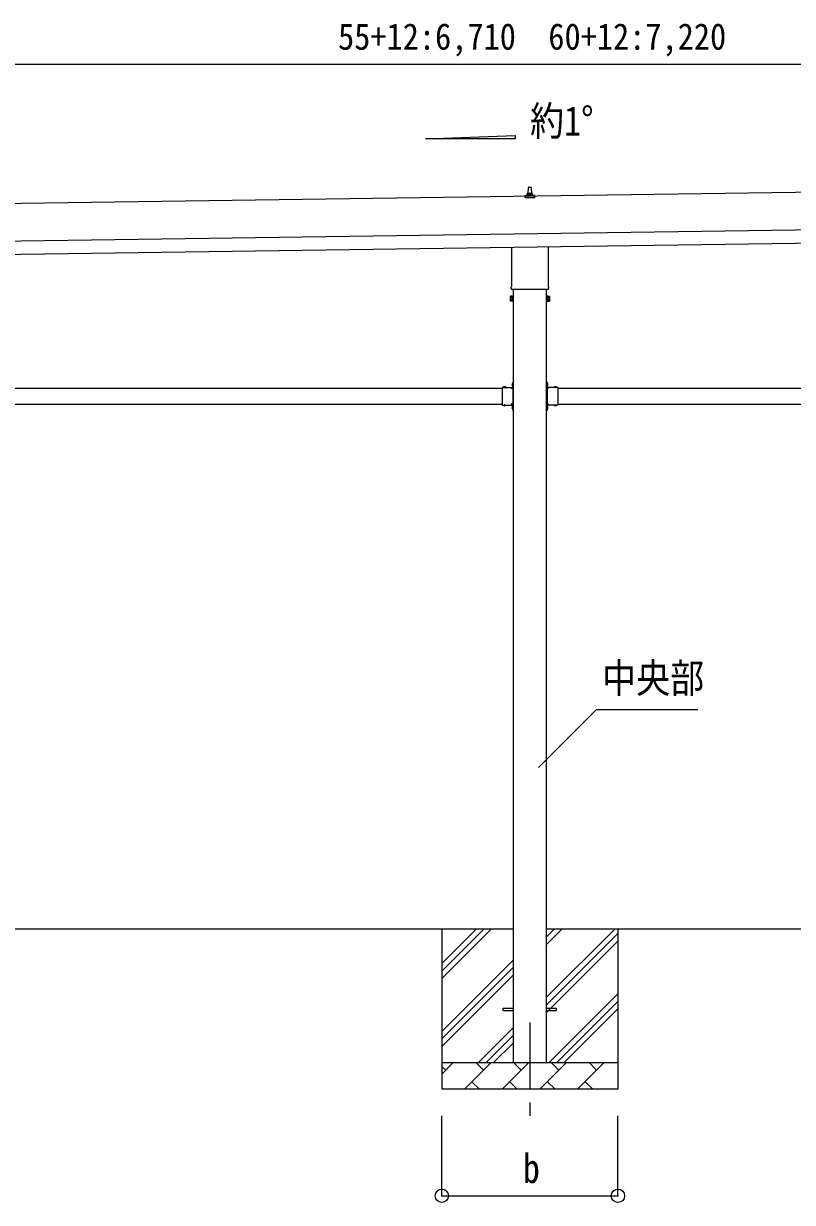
# Model space of a CAD drawing. Units: millimetres, scale not verified. Extents: x -88263 to 14131, y -29850 to 9646.
# Drawn here: x 3918 to 6799, y -704 to 3715 of the extents above; entities that cross this region are included whole.
import ezdxf
from ezdxf.enums import TextEntityAlignment as Align

# ---------------------------------------------------------------- set-up
doc = ezdxf.new("R2010")
doc.units = ezdxf.units.MM
doc.header["$LTSCALE"] = 50
doc.header["$PDMODE"] = 32
doc.header["$PDSIZE"] = 50
doc.linetypes.add('CHAIN1', pattern=[8, 5, -1, 1, -1])
doc.linetypes.add('USER8', pattern=[4, 3, -1])
for name, color, linetype, lineweight in [('0-2_建具', 4, 'Continuous', 9), ('0-4_設備', 7, 'Continuous', 9), ('0-6_手摺', 5, 'Continuous', 5), ('0-7_ハッチ', 7, 'Continuous', 9)]:
    doc.layers.add(name, color=color, linetype=linetype, lineweight=lineweight)
doc.styles.add('ＭＳ ゴシック', font='')
doc.styles.get('ＭＳ ゴシック').set_extended_font_data('MS Gothic')

msp = doc.modelspace()

# ---------------------------------------------------------------- linework, layer by layer
at = {"layer": '0-2_建具'}
for p, q in [((8112.21, 3099.72), (2237.26, 3015.8)), ((5808.98, 3076.9), (5809.71, 3100.42)), ((5810.71, 3101.4), (5819.25, 3101.4)), ((5820.25, 3100.42), (5820.98, 3076.9)), ((5796.73, 3061.4), (5796.73, 3069.11)), ((5833.23, 3061.4), (5796.73, 3061.4)), ((5797.11, 3069.9), (5832.85, 3069.9)), ((5797.49, 3070.08), (5804.22, 3071.71)), ((5804.6, 3071.9), (5825.36, 3071.9)), ((5804.98, 3072.68), (5804.98, 3076.9)), ((5805.98, 3076.9), (5823.98, 3076.9)), ((5824.98, 3072.68), (5824.98, 3076.9)), ((5832.47, 3070.08), (5825.74, 3071.71)), ((5833.23, 3061.4), (5833.23, 3069.11)), ((2239.26, 2875.81), (8114.21, 2959.74)), ((2239.97, 2825.82), (8114.93, 2909.74)), ((5746.68, 2730.26), (5746.68, 2875.91)), ((5883.28, 2877.86), (5883.28, 2730.26)), ((5744.98, 2721.49), (5744.98, 2726.99)), ((5882.92, 2717.99), (5747.04, 2717.99)), ((5752.48, 2717.99), (5752.48, -180.22)), ((5877.48, -180.22), (5877.48, 2717.99)), ((5884.98, 2726.99), (5884.98, 2721.49)), ((5740.98, 2691.99), (5741.74, 2693.31)), ((5740.98, 2691.99), (5740.98, 2674.99)), ((5740.98, 2674.99), (5741.74, 2673.68)), ((5747.98, 2688.4), (5741.74, 2688.4)), ((5747.98, 2678.58), (5741.74, 2678.58)), ((5747.98, 2673.68), (5741.74, 2673.68)), ((5750.48, 2674.29), (5747.98, 2674.29)), ((5879.48, 2674.29), (5881.98, 2674.29)), ((5881.98, 2688.4), (5888.22, 2688.4)), ((5881.98, 2678.58), (5888.22, 2678.58)), ((5881.98, 2673.68), (5888.22, 2673.68)), ((5888.98, 2691.99), (5888.22, 2693.31)), ((5888.98, 2674.99), (5888.22, 2673.68)), ((5888.98, 2691.99), (5888.98, 2674.99)), ((2719.48, 2347.78), (5710.48, 2347.78)), ((5710.48, 2350.78), (5710.48, 2284.78)), ((5710.48, 2350.78), (5750.48, 2350.78)), ((5713.58, 2351.29), (5713.58, 2350.78)), ((5713.58, 2350.78), (5725.38, 2350.78)), ((5749.97, 2366.68), (5750.48, 2366.68)), ((5750.48, 2370.78), (5752.48, 2370.78)), ((5750.48, 2370.78), (5750.48, 2350.78)), ((5750.48, 2366.68), (5750.48, 2354.88)), ((5752.48, 2363.78), (5750.48, 2363.78)), ((5752.48, 2357.78), (5750.48, 2357.78)), ((5750.48, 2346.78), (5750.48, 2288.78)), ((5752.48, 2370.78), (5752.48, 2350.78)), ((5879.48, 2370.78), (5877.48, 2370.78)), ((5877.48, 2370.78), (5877.48, 2350.78)), ((5877.48, 2363.78), (5879.48, 2363.78)), ((5877.48, 2357.78), (5879.48, 2357.78)), ((5879.48, 2370.78), (5879.48, 2350.78)), ((5879.99, 2366.68), (5879.48, 2366.68)), ((5879.48, 2366.68), (5879.48, 2354.88)), ((5919.48, 2350.78), (5879.48, 2350.78)), ((5879.48, 2346.78), (5879.48, 2288.78)), ((5916.38, 2350.78), (5904.58, 2350.78)), ((5916.38, 2351.29), (5916.38, 2350.78)), ((5919.48, 2350.78), (5919.48, 2284.78)), ((5919.48, 2347.78), (8910.48, 2347.78)), ((2719.48, 2287.78), (5710.48, 2287.78)), ((5710.48, 2284.78), (5750.48, 2284.78)), ((5713.58, 2284.27), (5713.58, 2284.78)), ((5713.58, 2284.78), (5725.38, 2284.78)), ((5746.48, 2287.78), (5751.98, 2287.78)), ((5750.48, 2286.78), (5746.48, 2286.78)), ((5749.97, 2280.68), (5750.48, 2280.68)), ((5750.48, 2284.78), (5750.48, 2264.78)), ((5750.48, 2280.68), (5750.48, 2268.88)), ((5752.48, 2277.78), (5750.48, 2277.78)), ((5752.48, 2271.78), (5750.48, 2271.78)), ((5750.48, 2264.78), (5752.48, 2264.78)), ((5752.48, 2284.78), (5752.48, 2264.78)), ((5877.48, 2284.78), (5877.48, 2264.78)), ((5877.48, 2277.78), (5879.48, 2277.78)), ((5877.48, 2271.78), (5879.48, 2271.78)), ((5879.48, 2264.78), (5877.48, 2264.78)), ((5883.48, 2287.78), (5877.98, 2287.78)), ((5879.48, 2286.78), (5883.48, 2286.78)), ((5879.48, 2284.78), (5879.48, 2264.78)), ((5919.48, 2284.78), (5879.48, 2284.78)), ((5879.99, 2280.68), (5879.48, 2280.68)), ((5879.48, 2280.68), (5879.48, 2268.88)), ((5916.38, 2284.78), (5904.58, 2284.78)), ((5916.38, 2284.27), (5916.38, 2284.78)), ((5919.48, 2287.78), (8910.48, 2287.78)), ((5714.98, 24.28), (5752.48, 24.28)), ((5714.98, 15.28), (5714.98, 24.28)), ((5714.98, 15.28), (5752.48, 15.28)), ((5877.48, 24.28), (5914.98, 24.28)), ((5877.48, 15.28), (5914.98, 15.28)), ((5914.98, 15.28), (5914.98, 24.28))]:
    msp.add_line(p, q, dxfattribs=at)
at = {"layer": '0-2_建具', "color": 7, "linetype": 'CHAIN1'}
msp.add_line((5814.98, -30.22), (5814.98, -379.22), dxfattribs=at)
at = {"layer": '0-2_建具'}
for points in [[(5747.98, 2673.68), (5747.98, 2693.31), (5741.74, 2693.31)], [(5747.98, 2674.29), (5747.98, 2692.69), (5750.48, 2692.69)], [(5881.98, 2674.29), (5881.98, 2692.69), (5879.48, 2692.69)], [(5881.98, 2673.68), (5881.98, 2693.31), (5888.22, 2693.31)], [(5713.58, 2351.29), (5725.38, 2351.29), (5725.38, 2350.78)], [(5750.48, 2346.78), (5746.48, 2346.78), (5746.48, 2348.78), (5750.48, 2348.78)], [(5746.48, 2347.78), (5751.98, 2347.78), (5751.98, 2287.78)], [(5749.97, 2366.68), (5749.97, 2354.88), (5750.48, 2354.88)], [(5883.48, 2347.78), (5877.98, 2347.78), (5877.98, 2287.78)], [(5879.99, 2366.68), (5879.99, 2354.88), (5879.48, 2354.88)], [(5879.48, 2346.78), (5883.48, 2346.78), (5883.48, 2348.78), (5879.48, 2348.78)], [(5916.38, 2351.29), (5904.58, 2351.29), (5904.58, 2350.78)], [(5713.58, 2284.27), (5725.38, 2284.27), (5725.38, 2284.78)], [(5750.48, 2288.78), (5746.48, 2288.78), (5746.48, 2286.78)], [(5749.97, 2280.68), (5749.97, 2268.88), (5750.48, 2268.88)], [(5879.48, 2288.78), (5883.48, 2288.78), (5883.48, 2286.78)], [(5879.99, 2280.68), (5879.99, 2268.88), (5879.48, 2268.88)], [(5916.38, 2284.27), (5904.58, 2284.27), (5904.58, 2284.78)]]:
    msp.add_lwpolyline(points, dxfattribs=at)
for points in [[(5750.48, 2672.99), (5750.48, 2693.99), (5752.48, 2693.99), (5752.48, 2672.99)], [(5879.48, 2672.99), (5879.48, 2693.99), (5877.48, 2693.99), (5877.48, 2672.99)]]:
    msp.add_lwpolyline(points, close=True, dxfattribs=at)
at = {"layer": '0-2_建具', "linetype": 'USER8'}
for points in [[(5716.98, 2353.39), (5718.33, 2350.61), (5719.48, 2350)], [(5721.98, 2353.39), (5720.62, 2350.61), (5719.48, 2350)], [(5747.87, 2363.28), (5750.65, 2361.92), (5751.26, 2360.78)], [(5747.87, 2358.28), (5750.65, 2359.63), (5751.26, 2360.78)], [(5882.09, 2363.28), (5879.31, 2361.92), (5878.7, 2360.78)], [(5882.09, 2358.28), (5879.31, 2359.63), (5878.7, 2360.78)], [(5907.98, 2353.39), (5909.33, 2350.61), (5910.48, 2350)], [(5912.98, 2353.39), (5911.62, 2350.61), (5910.48, 2350)], [(5716.98, 2282.17), (5718.33, 2284.94), (5719.48, 2285.55)], [(5721.98, 2282.17), (5720.62, 2284.94), (5719.48, 2285.55)], [(5747.87, 2277.28), (5750.65, 2275.92), (5751.26, 2274.78)], [(5747.87, 2272.28), (5750.65, 2273.63), (5751.26, 2274.78)], [(5882.09, 2277.28), (5879.31, 2275.92), (5878.7, 2274.78)], [(5882.09, 2272.28), (5879.31, 2273.63), (5878.7, 2274.78)], [(5907.98, 2282.17), (5909.33, 2284.94), (5910.48, 2285.55)], [(5912.98, 2282.17), (5911.62, 2284.94), (5910.48, 2285.55)]]:
    msp.add_lwpolyline(points, dxfattribs=at)
at = {"layer": '0-2_建具'}
for centre, radius, start, end in [((5810.71, 3100.4), 1, 90, 178.60509), ((5819.25, 3100.4), 1, 1.39491, 90), ((5797.73, 3069.11), 1, 103.62699, 180), ((5803.98, 3072.68), 1, 283.62699, 0), ((5809.06, 3076.26), 4.13, 90, 171.17633), ((5805.98, 3075.9), 1, 90, 180), ((5818.31, 3076.9), 4.83, 133.60282, 180), ((5811.65, 3076.9), 4.83, 0, 46.39718), ((5820.89, 3076.26), 4.13, 8.82367, 90), ((5823.98, 3075.9), 1, 0, 90), ((5825.98, 3072.68), 1, 180, 256.37301), ((5832.23, 3069.11), 1, 0, 76.37301), ((5748.98, 2726.99), 4, 125.09963, 180), ((5748.98, 2721.49), 4, 180, 194.47751), ((5748.98, 2721.49), 4, 194.47751, 241.04498), ((5880.98, 2721.49), 4, 298.95502, 345.52249), ((5880.98, 2726.99), 4, 0, 54.90037), ((5880.98, 2721.49), 4, 345.52249, 360), ((5745.32, 2690.85), 4.34, 145.61575, 214.38425), ((5745.32, 2676.13), 4.34, 145.61575, 214.38425), ((5757.22, 2683.49), 16.24, 162.41205, 197.58795), ((5884.63, 2690.85), 4.34, 325.61575, 34.38425), ((5872.74, 2683.49), 16.24, 342.41205, 17.58795), ((5884.63, 2676.13), 4.34, 325.61575, 34.38425), ((5719.48, 2345.55), 8.23, 44.2189, 135.7811), ((5755.71, 2360.78), 8.23, 134.2189, 225.7811), ((5750.48, 2350.78), 2, 270, 0), ((5879.48, 2350.78), 2, 180, 270), ((5874.25, 2360.78), 8.23, 314.2189, 45.7811), ((5910.48, 2345.55), 8.23, 44.2189, 135.7811), ((5719.48, 2290.01), 8.23, 224.2189, 315.7811), ((5755.71, 2274.78), 8.23, 134.2189, 225.7811), ((5750.48, 2284.78), 2, 0, 90), ((5879.48, 2284.78), 2, 90, 180), ((5874.25, 2274.78), 8.23, 314.2189, 45.7811), ((5910.48, 2290.01), 8.23, 224.2189, 315.7811)]:
    msp.add_arc(centre, radius, start, end, dxfattribs=at)
at = {"layer": '0-4_設備', "color": 4}
for p, q in [((5423.96, 3282.08), (5759.96, 3294.5)), ((5759.96, 3282.08), (5423.96, 3282.08)), ((5759.96, 3294.5), (5759.96, 3282.08))]:
    msp.add_line(p, q, dxfattribs=at)
at = {"layer": '0-4_設備'}
for p, q in [((5752.48, 319.78), (2677.48, 319.78)), ((5484.98, 319.78), (5484.98, -280.22)), ((5484.98, 134.73), (5670.03, 319.78)), ((5484.98, 163.01), (5641.75, 319.78)), ((5484.98, 191.3), (5613.46, 319.78)), ((5877.48, 64.68), (6132.58, 319.78)), ((5877.48, 262.67), (5934.59, 319.78)), ((5877.48, 290.95), (5906.3, 319.78)), ((8952.48, 319.78), (5877.48, 319.78)), ((6144.98, 319.78), (6144.98, -280.22)), ((5877.48, 36.39), (6144.98, 303.89)), ((5877.48, 8.11), (6144.98, 275.61)), ((5484.98, -63.26), (5752.48, 204.24)), ((5484.98, -91.55), (5752.48, 175.95)), ((5484.98, -119.83), (5752.48, 147.67)), ((5887.14, -180.22), (6144.98, 77.62)), ((5915.42, -180.22), (6144.98, 49.34)), ((5943.71, -180.22), (6144.98, 21.05)), ((5622.58, -180.22), (5752.48, -50.32)), ((5650.86, -180.22), (5752.48, -78.61)), ((5679.15, -180.22), (5752.48, -106.89)), ((5484.98, -180.22), (6144.98, -180.22)), ((5484.98, -223.12), (5527.87, -180.22)), ((5499.32, -208.78), (5484.98, -194.44)), ((5569.29, -280.22), (5669.29, -180.22)), ((5640.74, -208.78), (5612.19, -180.22)), ((5710.72, -280.22), (5810.72, -180.22)), ((5782.16, -208.78), (5753.61, -180.22)), ((5852.14, -280.22), (5952.14, -180.22)), ((5923.58, -208.78), (5895.03, -180.22)), ((5993.56, -280.22), (6093.56, -180.22)), ((6065, -208.78), (6036.45, -180.22)), ((6141.7, -180.22), (6144.98, -176.94)), ((5597.85, -251.67), (5626.4, -280.22)), ((5739.27, -251.67), (5767.82, -280.22)), ((5880.69, -251.67), (5909.24, -280.22)), ((6022.11, -251.67), (6050.67, -280.22)), ((6144.98, -280.22), (5484.98, -280.22))]:
    msp.add_line(p, q, dxfattribs=at)
at = {"layer": '0-6_手摺', "color": 6, "lineweight": 9}
for p, q in [((2205.98, 3562.01), (9425.98, 3562.01)), ((5484.98, -679.22), (5484.98, -379.22)), ((6144.98, -679.22), (6144.98, -379.22)), ((5484.98, -679.22), (6144.98, -679.22))]:
    msp.add_line(p, q, dxfattribs=at)
at = {"layer": '0-6_手摺', "color": 6}
for p in [(5484.98, -679.22), (6144.98, -679.22)]:
    msp.add_point(p, dxfattribs=at)
at = {"layer": '0-7_ハッチ', "color": 6}
msp.add_lwpolyline([(6443.93, 1141.85), (6062.62, 1141.85), (5846.61, 925.85)], dxfattribs=at)

# ---------------------------------------------------------------- texts
at = {"layer": '0-4_設備', "style": 'ＭＳ ゴシック', "width": 0.85}
msp.add_text('約1°', height=110, dxfattribs=at).set_placement((5815.64, 3261.86), align=Align.BOTTOM_LEFT)
at = {"layer": '0-6_手摺', "color": 7, "style": 'ＭＳ ゴシック'}
for s, height, width, p in [('55+12:6,710\u300060+12:7,220', 98.97, 0.9, (5095.98, 3587.01)), ('b', 110, 0.85, (5788.73, -664.22))]:
    msp.add_text(s, height=height, dxfattribs=dict(at, width=width)).set_placement(p, align=Align.BOTTOM_LEFT)
at = {"layer": '0-7_ハッチ', "style": 'ＭＳ ゴシック', "width": 0.85}
msp.add_text('中央部', height=110, dxfattribs=at).set_placement((6085.25, 1173.2), align=Align.BOTTOM_LEFT)

doc.saveas('drawing.dxf')
